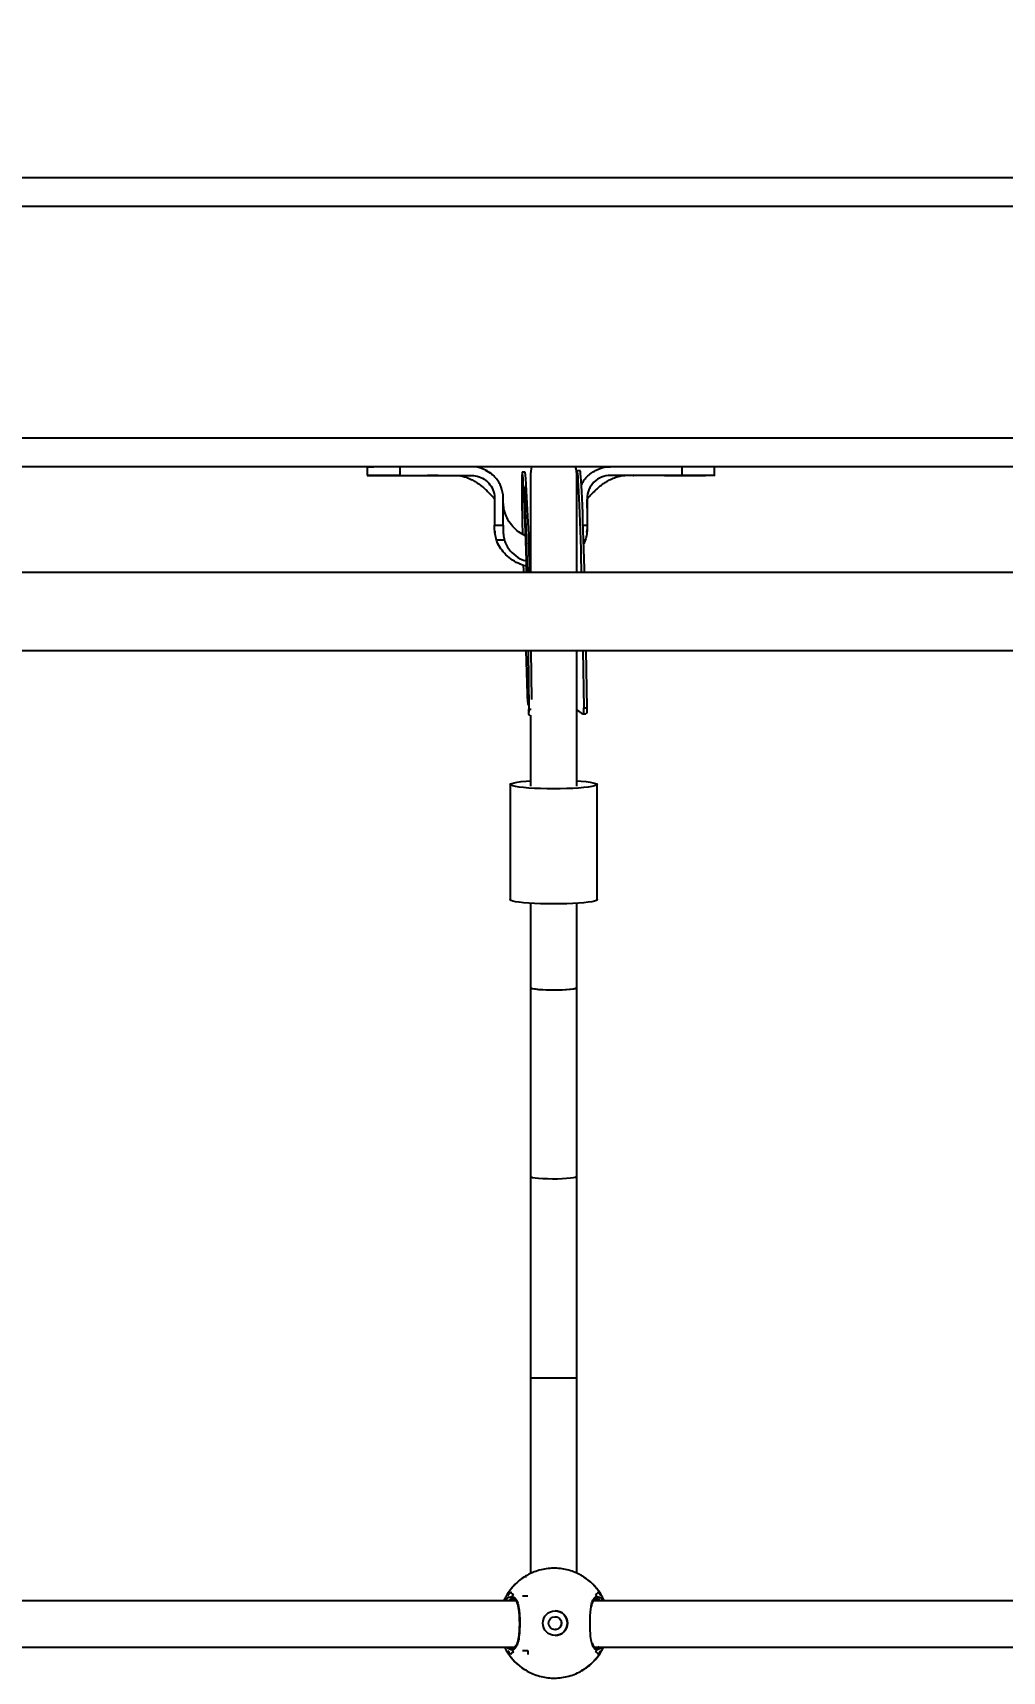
# Model space of a CAD drawing. Header units: millimetres. Extents: x -3365 to 2979, y -3775 to 2808.
# Drawn here: x -451 to -116, y 742 to 1308 of the extents above; entities that cross this region are included whole.
import ezdxf

# ---------------------------------------------------------------- set-up
doc = ezdxf.new("R2010")
doc.units = ezdxf.units.MM
for name, color, linetype in [('DIKOM_ОБЪЕКТ', 7, 'Continuous'), ('DIKOM_РАЗМЕР_ЗОНА', 7, 'Continuous'), ('DIKOM_РАЗМЕР_ОБЪЕКТА', 7, 'Continuous')]:
    doc.layers.add(name, color=color, linetype=linetype)
doc.styles.add('style1', font='arial.ttf', dxfattribs={"width": 0.8})
doc.dimstyles.new('1-50', dxfattribs={"dimtxt": 300, "dimasz": 200, "dimexe": 100, "dimexo": 0, "dimgap": 100, "dimtad": 1, "dimdec": 0, "dimtxsty": 'style1', "dimcen": 0, "dimclrd": 7, "dimclre": 7, "dimadec": 1, "dimazin": 2, "dimtfac": 1, "dimtdec": 0, "dimtmove": 0, "dimatfit": 3, "dimfxl": 0, "dimlwd": 25, "dimlwe": 18, "dimarcsym": 0})

# ---------------------------------------------------------------- blocks, each defined once
blk = doc.blocks.new('*D10')
at = {"layer": 'Defpoints', "color": 0, "transparency": 16777216}
for p in [(-921.14, 1308.33), (-1680.72, -1441.67), (325.78, -1441.67)]:
    blk.add_point(p, dxfattribs=at)
at = {"layer": 'DIKOM_РАЗМЕР_ОБЪЕКТА', "color": 7, "lineweight": 18, "transparency": 16777216}
for p, q in [((-921.14, 1308.33), (-1780.72, 1308.33)), ((325.78, -1441.67), (-1780.72, -1441.67))]:
    blk.add_line(p, q, dxfattribs=at)
at = {"layer": 'DIKOM_РАЗМЕР_ОБЪЕКТА', "color": 7, "lineweight": 25, "transparency": 16777216}
blk.add_line((-1680.72, 1108.33), (-1680.72, -1241.67), dxfattribs=at)
at = {"layer": 'DIKOM_РАЗМЕР_ОБЪЕКТА', "color": 7, "transparency": 16777216}
for points in [[(-1714.05, 1108.33), (-1647.38, 1108.33), (-1680.72, 1308.33)], [(-1714.05, -1241.67), (-1647.38, -1241.67), (-1680.72, -1441.67)]]:
    blk.add_solid(points, dxfattribs=at)
at = {"layer": 'DIKOM_РАЗМЕР_ОБЪЕКТА', "color": 0, "transparency": 16777216, "insert": (-1933.89, 16.54), "char_height": 300, "attachment_point": 5, "rotation": 90, "style": 'style1'}
blk.add_mtext('2750', dxfattribs=at)
blk = doc.blocks.new('*D12')
at = {"layer": 'Defpoints', "color": 0, "transparency": 16777216}
for p in [(-2915.08, 2808.33), (772.79, 2808.33), (178.86, -2941.67)]:
    blk.add_point(p, dxfattribs=at)
at = {"layer": 'DIKOM_РАЗМЕР_ЗОНА', "color": 7, "lineweight": 18, "transparency": 16777216}
for p, q in [((772.79, 2808.33), (-3015.08, 2808.33)), ((178.86, -2941.67), (-3015.08, -2941.67))]:
    blk.add_line(p, q, dxfattribs=at)
at = {"layer": 'DIKOM_РАЗМЕР_ЗОНА', "color": 7, "lineweight": 25, "transparency": 16777216}
blk.add_line((-2915.08, -2741.67), (-2915.08, 2608.33), dxfattribs=at)
at = {"layer": 'DIKOM_РАЗМЕР_ЗОНА', "color": 7, "transparency": 16777216}
for points in [[(-2948.41, 2608.33), (-2881.74, 2608.33), (-2915.08, 2808.33)], [(-2948.41, -2741.67), (-2881.74, -2741.67), (-2915.08, -2941.67)]]:
    blk.add_solid(points, dxfattribs=at)
at = {"layer": 'DIKOM_РАЗМЕР_ЗОНА', "color": 0, "transparency": 16777216, "insert": (-3168.25, 58.33), "char_height": 300, "attachment_point": 5, "rotation": 90, "style": 'style1'}
blk.add_mtext('5750', dxfattribs=at)

msp = doc.modelspace()

# ---------------------------------------------------------------- linework, layer by layer
at = {"layer": 'DIKOM_ОБЪЕКТ'}
for p, q in [((-971.14, 1258.33), (1328.86, 1258.33)), ((1328.86, 1248.33), (-971.14, 1248.33)), ((-971.14, 1168.33), (1328.86, 1168.33)), ((138.86, 1158.33), (-881.14, 1158.33)), ((-335.56, 1158.33), (-335.56, 1155.33)), ((-335.56, 1155.33), (-330.29, 1155.33)), ((-328.97, 1155.33), (-332.08, 1155.33)), ((-329.2, 1155.33), (-331.44, 1155.33)), ((-324.28, 1158.33), (-324.28, 1155.33)), ((-324.28, 1155.33), (-299.56, 1155.33)), ((-292.83, 1156.03), (-294.59, 1157.08)), ((-292.13, 1155.37), (-292.46, 1155.67)), ((-280.99, 1156.46), (-281.99, 1156.43)), ((-279.15, 1155.85), (-279.15, 1121.83)), ((-263.15, 1121.83), (-263.15, 1155.85)), ((-262, 1156.98), (-263, 1156.95)), ((-226.85, 1155.33), (-251.56, 1155.33)), ((-228.08, 1155.33), (-221.44, 1155.33)), ((-226.85, 1158.33), (-226.85, 1155.33)), ((-226.67, 1155.33), (-226.28, 1155.33)), ((-221.38, 1155.33), (-218.64, 1155.33)), ((-215.56, 1155.33), (-215.56, 1158.33)), ((-291.56, 1147.33), (-291.56, 1146.33)), ((-291.56, 1146.33), (-291.56, 1138.19)), ((-288.56, 1146.33), (-288.56, 1147.33)), ((-288.56, 1138.19), (-288.56, 1146.33)), ((-259.56, 1147.33), (-259.56, 1146.33)), ((-259.56, 1146.33), (-259.56, 1138.19)), ((-291.56, 1138.19), (-288.56, 1138.19)), ((-291.48, 1136.08), (-291.47, 1135.51)), ((-288.18, 1132.98), (-290.9, 1132.98)), ((-260.97, 1138.19), (-259.56, 1138.19)), ((-260.23, 1132.98), (-260.79, 1132.98)), ((-260.23, 1132.98), (-260.76, 1131.72)), ((-259.63, 1135.7), (-259.61, 1136.48)), ((-259.61, 1135.98), (-259.6, 1136.68)), ((124.86, 1121.83), (-867.14, 1121.83)), ((-279.57, 1125.37), (-279.15, 1125.22)), ((-279.15, 1123.6), (-279.53, 1123.67)), ((-867.14, 1094.83), (124.86, 1094.83)), ((-280.76, 1094.83), (-280.29, 1079.68)), ((-280.01, 1094.83), (-279.7, 1073.53)), ((-280.01, 1094.83), (-279.71, 1074.49)), ((-279.01, 1094.83), (-278.76, 1077.9)), ((-263.15, 1047.9), (-263.15, 1094.83)), ((-261.01, 1094.83), (-260.72, 1075.01)), ((-260.01, 1094.83), (-259.72, 1075.04)), ((-279.71, 1074.49), (-278.95, 1074.51)), ((-279.5, 1072.4), (-279.15, 1072.41)), ((-279.15, 1072.41), (-279.15, 1047.9)), ((-262.42, 1073.87), (-263.15, 1074.39)), ((-261, 1072.91), (-259.98, 1072.94)), ((-260.72, 1075.01), (-259.72, 1075.04)), ((-286.15, 1048.51), (-286.15, 1008.7)), ((-256.15, 1008.7), (-256.15, 1048.51)), ((-279.15, 1007.44), (-279.15, 978.3)), ((-263.15, 978.3), (-263.15, 1007.44)), ((-279.15, 978.3), (-279.15, 913.04)), ((-263.15, 913.04), (-263.15, 978.3)), ((-279.15, 913.04), (-279.15, 843.39)), ((-263.15, 843.39), (-263.15, 913.04)), ((-279.15, 843.39), (-279.15, 775.74)), ((-279.15, 843.39), (-263.15, 843.39)), ((-263.15, 775.91), (-263.15, 843.39)), ((-281.25, 774.61), (-280.57, 774.69)), ((-260.8, 774.61), (-260.75, 774.61)), ((-260.75, 774.61), (-260.75, 774.47)), ((-284.16, 766.3), (-557.42, 766.3)), ((-286.44, 767.62), (-285.52, 767.86)), ((-285.25, 767.08), (-285.13, 767.09)), ((-281.93, 768.11), (-280.08, 768.11)), ((15.84, 766.3), (-257.42, 766.3)), ((-256.56, 767.08), (-256.48, 767.09)), ((-256.17, 767.86), (-255.31, 767.59)), ((-254.99, 768.8), (-254.92, 768.45)), ((-556.93, 750.3), (-284.7, 750.3)), ((-286.12, 750.44), (-285.32, 750.14)), ((-285.13, 750.13), (-285.31, 750.15)), ((-281.93, 749.11), (-280.08, 749.11)), ((-280.08, 749.11), (-280.08, 747.74)), ((-256.93, 750.3), (15.3, 750.3)), ((-255.22, 749.71), (-256.17, 749.37)), ((-256.05, 750.3), (-255.38, 750.51)), ((-254.92, 748.77), (-254.99, 748.43)), ((-285, 745.81), (-284.74, 745.53)), ((-281.25, 742.61), (-280.57, 742.53)), ((-261.57, 742.53), (-260.75, 742.61)), ((-260.75, 742.61), (-260.75, 742.76))]:
    msp.add_line(p, q, dxfattribs=at)
at = {"layer": 'DIKOM_ОБЪЕКТ', "flags": 128}
for points in [[(-280.48, 1121.83), (-280.5, 1122.63), (-280.59, 1125.95), (-280.69, 1129.27), (-280.79, 1132.54), (-280.89, 1135.73), (-281, 1138.8), (-281.11, 1141.71), (-281.21, 1144.44), (-281.32, 1146.95), (-281.43, 1149.22), (-281.53, 1151.21), (-281.63, 1152.9), (-281.72, 1154.28), (-281.81, 1155.33), (-281.89, 1156.04), (-281.96, 1156.39), (-282.02, 1156.39), (-282.07, 1156.03), (-282.11, 1155.32), (-282.13, 1154.27), (-282.15, 1152.88), (-282.16, 1151.18), (-282.15, 1149.19), (-282.13, 1146.92), (-282.1, 1144.4), (-282.06, 1141.67), (-282.01, 1138.75), (-281.95, 1135.68), (-281.94, 1135.06)], [(-278.76, 1158.33), (-278.95, 1157.63), (-279.15, 1155.85)], [(-263.15, 1155.85), (-263.35, 1157.63), (-263.55, 1158.33)], [(-261.48, 1121.83), (-261.51, 1123.15), (-261.6, 1126.47), (-261.7, 1129.79), (-261.8, 1133.06), (-261.9, 1136.25), (-262.01, 1139.32), (-262.12, 1142.23), (-262.22, 1144.96), (-262.33, 1147.47), (-262.44, 1149.74), (-262.54, 1151.73), (-262.64, 1153.42), (-262.73, 1154.8), (-262.82, 1155.85), (-262.9, 1156.56), (-262.97, 1156.91), (-263.03, 1156.91), (-263.08, 1156.55), (-263.12, 1155.84), (-263.14, 1154.79), (-263.15, 1154.37)], [(-260.48, 1121.83), (-260.51, 1123.18), (-260.6, 1126.5), (-260.7, 1129.82), (-260.8, 1133.08), (-260.9, 1136.27), (-261.01, 1139.34), (-261.12, 1142.26), (-261.23, 1144.99), (-261.33, 1147.5), (-261.44, 1149.76), (-261.54, 1151.76), (-261.64, 1153.45), (-261.73, 1154.83), (-261.82, 1155.88), (-261.9, 1156.58), (-261.97, 1156.94), (-262, 1156.98)], [(-281.67, 1124.27), (-281.62, 1122.59), (-281.6, 1121.83)], [(-271.15, 1047.01), (-273.44, 1047.03), (-275.68, 1047.08), (-277.81, 1047.17), (-279.78, 1047.28), (-281.55, 1047.43), (-283.08, 1047.6), (-284.33, 1047.79), (-285.27, 1048), (-285.88, 1048.22), (-286.14, 1048.45), (-286.05, 1048.68), (-285.62, 1048.9), (-284.84, 1049.12), (-283.74, 1049.32), (-282.35, 1049.5), (-280.69, 1049.66), (-279.15, 1049.77)], [(-263.15, 1049.77), (-261.61, 1049.66), (-259.95, 1049.5), (-258.56, 1049.32), (-257.46, 1049.12), (-256.69, 1048.9), (-256.25, 1048.68), (-256.16, 1048.45), (-256.43, 1048.22), (-257.03, 1048), (-257.97, 1047.79), (-259.22, 1047.6), (-260.75, 1047.43), (-262.52, 1047.28), (-264.5, 1047.17), (-266.63, 1047.08), (-268.86, 1047.03), (-271.15, 1047.01)], [(-271.15, 1007.21), (-273.44, 1007.23), (-275.68, 1007.28), (-277.81, 1007.37), (-279.78, 1007.48), (-281.55, 1007.63), (-283.08, 1007.8), (-284.33, 1007.99), (-285.27, 1008.2), (-285.88, 1008.42), (-286.14, 1008.65), (-286.15, 1008.7)], [(-256.15, 1008.7), (-256.16, 1008.65), (-256.43, 1008.42), (-257.03, 1008.2), (-257.97, 1007.99), (-259.22, 1007.8), (-260.75, 1007.63), (-262.52, 1007.48), (-264.5, 1007.37), (-266.63, 1007.28), (-268.86, 1007.23), (-271.15, 1007.21)], [(-279.15, 978.3), (-279.05, 978.17), (-278.58, 978), (-277.77, 977.85), (-276.65, 977.72), (-275.28, 977.62), (-273.71, 977.55), (-272.02, 977.51), (-270.29, 977.51), (-268.6, 977.55), (-267.03, 977.62), (-265.65, 977.72), (-264.53, 977.85), (-263.72, 978), (-263.26, 978.17), (-263.15, 978.3)], [(-279.15, 978.3), (-278.96, 978.13), (-278.41, 977.97), (-277.52, 977.82), (-276.33, 977.69), (-274.9, 977.6), (-273.29, 977.53), (-271.58, 977.5), (-269.86, 977.51), (-268.19, 977.56), (-266.66, 977.64), (-265.34, 977.75), (-264.3, 977.89), (-263.57, 978.05), (-263.2, 978.21), (-263.15, 978.3)], [(-279.15, 913.04), (-278.96, 912.87), (-278.41, 912.71), (-277.52, 912.56), (-276.33, 912.43), (-274.9, 912.34), (-273.29, 912.27), (-271.58, 912.24), (-269.86, 912.25), (-268.19, 912.3), (-266.66, 912.38), (-265.34, 912.49), (-264.3, 912.63), (-263.57, 912.78), (-263.2, 912.95), (-263.15, 913.04)]]:
    msp.add_lwpolyline(points, dxfattribs=at)
at = {"layer": 'DIKOM_ОБЪЕКТ'}
for centre, radius in [((-270.64, 758.61), 4.25), ((-270.68, 758.61), 2.25)]:
    msp.add_circle(centre, radius, dxfattribs=at)
for centre, radius, start, end in [((-770.24, 1117.83), 490.78, 0.4675, 4.5149), ((-251.56, 1147.33), 8, 90.0002, 180.0007), ((-271, 758.62), 19, 122.6493, 147.3572), ((-271, 758.62), 18.99, 32.6414, 57.3521), ((-270.89, 758.59), 18.72, 144.3981, 149.4223), ((-270.94, 758.67), 17.24, 144.9578, 147.8037), ((-270.76, 758.67), 17.24, 32.1963, 35.0422), ((-270.97, 758.59), 18.72, 30.5777, 35.6019), ((-270.64, 758.61), 4.25, 359.9995, 89.9932), ((-270.64, 758.61), 4.25, 270.0061, 0.0011), ((-270.93, 758.61), 18.67, 210.5689, 215.6062), ((-271, 758.61), 19, 212.646, 237.3474), ((-270.89, 758.58), 17.29, 212.2053, 215.0421), ((-271, 758.61), 19, 302.6511, 327.3554), ((-270.8, 758.58), 17.29, 324.9579, 327.7947), ((-270.93, 758.61), 18.67, 324.3938, 329.4311)]:
    msp.add_arc(centre, radius, start, end, dxfattribs=at)
for points, knots in [([(-335.55, 1158.33), (-335.5, 1158.33), (-335.41, 1158.33), (-334.64, 1158.33), (-333.74, 1158.33), (-333.32, 1158.33)], [0, 0, 0, 0, 0.340107, 0.690671, 1, 1, 1, 1]), ([(-324.28, 1155.33), (-324.37, 1155.33), (-324.78, 1155.33), (-326.49, 1155.33), (-328.91, 1155.33), (-331.45, 1155.33), (-333.28, 1155.33), (-334.62, 1155.33), (-335.43, 1155.33), (-335.51, 1155.33), (-335.54, 1155.33)], [0, 0, 0, 0, 0.012375, 0.061893, 0.261123, 0.409636, 0.562454, 0.710964, 0.863782, 1, 1, 1, 1]), ([(-330.29, 1155.33), (-329.9, 1155.33), (-329.12, 1155.33), (-327.91, 1155.33), (-327.29, 1155.33)], [0, 0, 0, 0, 0.492054, 1, 1, 1, 1]), ([(-329.93, 1155.33), (-328.81, 1155.33), (-326.48, 1155.33), (-323.99, 1155.33), (-322.69, 1155.33)], [0, 0, 0, 0, 0.47816, 1, 1, 1, 1]), ([(-324.67, 1155.33), (-323.74, 1155.33), (-321.78, 1155.33), (-319.27, 1155.33), (-317.96, 1155.33)], [0, 0, 0, 0, 0.477468, 1, 1, 1, 1]), ([(-311.11, 1155.33), (-311.1, 1155.33), (-311.03, 1155.33), (-311.41, 1155.33), (-312.25, 1155.33), (-313.42, 1155.33), (-314.34, 1155.33), (-314.76, 1155.33)], [0, 0, 0, 0, 0.06425, 0.306794, 0.54934, 0.791893, 1, 1, 1, 1]), ([(-304.75, 1155.32), (-304.68, 1155.32), (-304.52, 1155.32), (-304.35, 1155.32), (-304.27, 1155.32)], [0, 0, 0, 0, 0.49808, 1, 1, 1, 1]), ([(-304.43, 1155.33), (-304.07, 1155.31), (-303.37, 1155.27), (-301.55, 1154.79), (-299.81, 1154.07), (-298.38, 1153.31), (-297.28, 1152.6), (-296.36, 1151.95), (-295.48, 1151.23), (-294.53, 1150.38), (-293.63, 1149.33), (-292.75, 1148.56), (-292.16, 1147.87), (-291.76, 1147.36), (-291.66, 1147.11), (-291.64, 1147.05), (-291.62, 1147.02), (-291.61, 1146.99), (-291.6, 1146.95), (-291.58, 1146.86), (-291.58, 1146.8), (-291.56, 1146.75), (-291.56, 1146.45), (-291.56, 1146.34), (-291.56, 1146.29)], [0, 0, 0, 0, 0.150024, 0.285116, 0.400987, 0.491059, 0.549655, 0.595441, 0.653442, 0.721442, 0.788229, 0.844912, 0.895828, 0.920029, 0.924448, 0.92612, 0.927576, 0.929021, 0.930602, 0.93441, 0.957286, 0.976122, 0.990799, 1, 1, 1, 1]), ([(-288.56, 1147.33), (-288.57, 1147.42), (-288.57, 1147.84), (-288.69, 1149.5), (-289.49, 1152.26), (-291.71, 1155.33), (-294.81, 1157.48), (-297.6, 1158.27), (-299.2, 1158.32), (-299.56, 1158.33)], [0, 0, 0, 0, 0.014813, 0.074109, 0.290049, 0.505967, 0.720945, 0.936012, 1, 1, 1, 1]), ([(-299.56, 1155.33), (-299.34, 1155.32), (-298.22, 1155.29), (-296.23, 1154.77), (-293.96, 1153.25), (-292.32, 1151.06), (-291.63, 1148.96), (-291.58, 1147.7), (-291.56, 1147.33)], [0, 0, 0, 0, 0.054127, 0.268332, 0.482527, 0.697284, 0.911982, 1, 1, 1, 1]), ([(-292.34, 1155.63), (-292.4, 1155.68), (-292.52, 1155.78), (-292.63, 1155.87), (-292.68, 1155.91)], [0, 0, 0, 0, 0.500188, 1, 1, 1, 1]), ([(-261.55, 1151.81), (-261.52, 1151.93), (-261.16, 1153.23), (-259.37, 1155.28), (-256.39, 1157.46), (-253.56, 1158.27), (-251.95, 1158.32), (-251.56, 1158.33)], [0, 0, 0, 0, 0.027651, 0.321154, 0.614513, 0.908518, 1, 1, 1, 1]), ([(-259.56, 1144.02), (-259.56, 1143.98), (-259.56, 1143.91), (-259.56, 1144.09), (-259.56, 1144.75), (-259.56, 1145.48), (-259.56, 1146.02), (-259.57, 1146.53), (-259.56, 1146.79), (-259.54, 1146.86), (-259.54, 1146.91), (-259.52, 1146.98), (-259.51, 1147.01), (-259.5, 1147.04), (-259.48, 1147.07), (-259.46, 1147.13), (-259.36, 1147.37), (-258.96, 1147.88), (-258.32, 1148.6), (-257.4, 1149.45), (-256.47, 1150.48), (-255.53, 1151.33), (-254.7, 1151.99), (-253.83, 1152.61), (-252.74, 1153.31), (-251.3, 1154.08), (-249.54, 1154.79), (-247.69, 1155.27), (-246.97, 1155.31), (-246.59, 1155.33)], [0, 0, 0, 0, 0.038804, 0.073968, 0.124841, 0.172223, 0.205993, 0.227863, 0.241702, 0.25434, 0.26854, 0.27144, 0.272637, 0.273736, 0.274874, 0.27619, 0.279636, 0.298267, 0.337814, 0.38835, 0.446677, 0.494112, 0.533655, 0.567929, 0.614048, 0.68494, 0.776099, 0.882281, 1, 1, 1, 1]), ([(-243.72, 1155.32), (-243.68, 1155.32), (-243.58, 1155.32), (-243.48, 1155.32), (-243.43, 1155.31)], [0, 0, 0, 0, 0.499601, 1, 1, 1, 1]), ([(-236.34, 1155.33), (-236.39, 1155.33), (-236.94, 1155.33), (-237.93, 1155.33), (-239.11, 1155.33), (-239.83, 1155.33), (-240.14, 1155.33), (-240.06, 1155.33), (-240.05, 1155.33)], [0, 0, 0, 0, 0.022179, 0.263636, 0.505087, 0.746542, 0.988, 1, 1, 1, 1]), ([(-232.89, 1155.33), (-231.58, 1155.33), (-229.08, 1155.33), (-227.13, 1155.33), (-226.19, 1155.33)], [0, 0, 0, 0, 0.522448, 1, 1, 1, 1]), ([(-215.59, 1155.33), (-215.58, 1155.33), (-215.49, 1155.33), (-215.84, 1155.33), (-216.7, 1155.33), (-218.13, 1155.33), (-220.07, 1155.33), (-222.84, 1155.33), (-225.34, 1155.33), (-226.85, 1155.33)], [0, 0, 0, 0, 0.012296, 0.165143, 0.313683, 0.466531, 0.61507, 0.767917, 1, 1, 1, 1]), ([(-280.82, 1151.37), (-280.83, 1151.37), (-281.02, 1151.43), (-281.12, 1150.72), (-281.21, 1149.09), (-281.15, 1146.7), (-281.02, 1143.82), (-280.9, 1140.81), (-280.8, 1137.99), (-280.71, 1135.47), (-280.64, 1133.25), (-280.56, 1130.82), (-280.48, 1128.03), (-280.39, 1124.96), (-280.34, 1122.85), (-280.31, 1121.83)], [0, 0, 0, 0, 0.007291, 0.12555, 0.23609, 0.337725, 0.430802, 0.520494, 0.607499, 0.664033, 0.719362, 0.77719, 0.845664, 0.92506, 1, 1, 1, 1]), ([(-280.68, 1134.46), (-281.18, 1134.66), (-282.52, 1135.22), (-284.42, 1136.7), (-286.28, 1138.79), (-287.66, 1141.29), (-288.33, 1143.56), (-288.53, 1145.18), (-288.56, 1145.94), (-288.56, 1146.24), (-288.56, 1146.34)], [0, 0, 0, 0, 0.106311, 0.28736, 0.471602, 0.658714, 0.846688, 0.938061, 0.979944, 1, 1, 1, 1]), ([(-291.56, 1137.11), (-291.56, 1137.2), (-291.56, 1137.56), (-291.56, 1137.92), (-291.56, 1138.19)], [0, 0, 0, 0, 0.256261, 1, 1, 1, 1]), ([(-290.9, 1132.98), (-291.09, 1133.64), (-291.49, 1134.98), (-291.54, 1136.39), (-291.56, 1137.11)], [0, 0, 0, 0, 0.491586, 1, 1, 1, 1]), ([(-280.36, 1123.85), (-281.15, 1124.09), (-282.9, 1124.62), (-285.38, 1125.99), (-287.65, 1127.8), (-289.44, 1129.94), (-290.43, 1131.72), (-290.82, 1132.77), (-290.9, 1132.98)], [0, 0, 0, 0, 0.169413, 0.375109, 0.580608, 0.766507, 0.952189, 1, 1, 1, 1]), ([(-288.56, 1138.19), (-288.56, 1138.11), (-288.56, 1137.68), (-288.56, 1136.6), (-288.62, 1134.92), (-288.33, 1133.63), (-288.18, 1132.98)], [0, 0, 0, 0, 0.048385, 0.241898, 0.617089, 1, 1, 1, 1]), ([(-288.18, 1132.98), (-287.97, 1132.4), (-287.4, 1130.81), (-285.6, 1128.51), (-283.14, 1126.54), (-281.21, 1125.93), (-280.41, 1125.68)], [0, 0, 0, 0, 0.167515, 0.457271, 0.777789, 1, 1, 1, 1]), ([(-279.15, 1133.88), (-279.32, 1133.9), (-279.56, 1133.94), (-279.77, 1134.04), (-279.84, 1134.08)], [0, 0, 0, 0, 0.698817, 1, 1, 1, 1]), ([(-259.56, 1137.11), (-259.59, 1136.41), (-259.64, 1135), (-260.03, 1133.66), (-260.23, 1132.98)], [0, 0, 0, 0, 0.49213, 1, 1, 1, 1]), ([(-259.56, 1138.19), (-259.56, 1138.1), (-259.56, 1137.74), (-259.56, 1137.38), (-259.56, 1137.11)], [0, 0, 0, 0, 0.256358, 1, 1, 1, 1]), ([(-280.29, 1079.68), (-280.27, 1079.14), (-280.24, 1078.06), (-280.13, 1076.81), (-280, 1076.09), (-279.78, 1075.98), (-279.74, 1075.96)], [0, 0, 0, 0, 0.309466, 0.619026, 0.925154, 1, 1, 1, 1]), ([(-279.5, 1072.41), (-279.56, 1072.45), (-279.69, 1072.53), (-279.7, 1073.26), (-279.71, 1074.08), (-279.71, 1074.49)], [0, 0, 0, 0, 0.317892, 0.653647, 1, 1, 1, 1]), ([(-262.42, 1073.87), (-262.11, 1073.62), (-261.49, 1073.12), (-260.98, 1072.83), (-260.76, 1073.04), (-260.71, 1073.73), (-260.72, 1074.57), (-260.72, 1075.01)], [0, 0, 0, 0, 0.203787, 0.408431, 0.596906, 0.787456, 1, 1, 1, 1]), ([(-259.72, 1075.04), (-259.72, 1074.62), (-259.71, 1073.77), (-259.73, 1073.05), (-259.9, 1073), (-259.98, 1072.97)], [0, 0, 0, 0, 0.353025, 0.706181, 1, 1, 1, 1]), ([(-261.18, 774.88), (-261.84, 775.24), (-263.17, 775.99), (-265.35, 776.8), (-267.64, 777.36), (-270.03, 777.64), (-272.47, 777.61), (-274.93, 777.26), (-277.36, 776.57), (-279.48, 775.69), (-280.71, 774.92), (-281.21, 774.61)], [0, 0, 0, 0, 0.107115, 0.217064, 0.328828, 0.442382, 0.55776, 0.675059, 0.79445, 0.916228, 1, 1, 1, 1]), ([(-281.3, 774.55), (-281.43, 774.48), (-282.21, 774.02), (-283.52, 772.95), (-285.16, 771.36), (-286.57, 769.57), (-287.65, 767.88), (-288.15, 766.75), (-288.35, 766.3)], [0, 0, 0, 0, 0.038964, 0.248128, 0.456364, 0.663084, 0.867029, 1, 1, 1, 1]), ([(-260.73, 774.57), (-260.87, 774.68), (-261.01, 774.79), (-261.17, 774.87), (-261.18, 774.88)], [0, 0, 0, 0, 0.96329, 1, 1, 1, 1]), ([(-254.97, 768.81), (-254.99, 768.84), (-255.35, 769.47), (-256.23, 770.61), (-257.66, 772.2), (-259.16, 773.54), (-260.25, 774.26), (-260.73, 774.57)], [0, 0, 0, 0, 0.012236, 0.264721, 0.524839, 0.79149, 1, 1, 1, 1]), ([(-287.93, 766.3), (-287.5, 766.85), (-287.01, 767.49), (-286.51, 767.6), (-286.44, 767.62)], [0, 0, 0, 0, 0.858404, 1, 1, 1, 1]), ([(-285.23, 767.06), (-285.56, 767.06), (-286.09, 767.06), (-286.62, 766.5), (-286.81, 766.3)], [0, 0, 0, 0, 0.633439, 1, 1, 1, 1]), ([(-286.11, 769.49), (-286.02, 769.33), (-285.83, 769.02), (-285.31, 768.72), (-285.05, 768.57)], [0, 0, 0, 0, 0.49657, 1, 1, 1, 1]), ([(-285.05, 768.57), (-285.31, 768.72), (-285.83, 769.02), (-286.02, 769.33), (-286.11, 769.49)], [0, 0, 0, 0, 0.496485, 1, 1, 1, 1]), ([(-285.05, 767.1), (-285.11, 767.1), (-285.24, 767.12), (-285.41, 767.22), (-285.54, 767.36), (-285.6, 767.53), (-285.6, 767.69), (-285.56, 767.8), (-285.53, 767.85), (-285.52, 767.86)], [0, 0, 0, 0, 0.177642, 0.355399, 0.528525, 0.689439, 0.838814, 0.983098, 1, 1, 1, 1]), ([(-285.52, 767.86), (-285.55, 767.81), (-285.59, 767.72), (-285.6, 767.55), (-285.56, 767.4), (-285.46, 767.26), (-285.32, 767.16), (-285.18, 767.1), (-285.08, 767.1), (-285.05, 767.1)], [0, 0, 0, 0, 0.145365, 0.290676, 0.434545, 0.582192, 0.738577, 0.906185, 1, 1, 1, 1]), ([(-285.52, 767.86), (-285.14, 767.73), (-284.34, 767.45), (-283.51, 765.71), (-283.09, 763.45), (-282.88, 760.88), (-282.83, 758.12), (-282.95, 755.07), (-283.29, 752.43), (-283.93, 750.48), (-284.73, 749.54), (-285.32, 749.41), (-285.52, 749.37)], [0, 0, 0, 0, 0.111433, 0.22936, 0.339017, 0.410114, 0.51671, 0.623256, 0.729394, 0.834804, 0.941414, 1, 1, 1, 1]), ([(-285.04, 767.06), (-284.98, 767.05), (-284.78, 767.02), (-284.46, 766.76), (-284.06, 766.2), (-283.7, 765.36), (-283.42, 764.25), (-283.21, 762.92), (-283.08, 761.44), (-283.01, 760.13), (-283.01, 759.34), (-283.01, 759.08)], [0, 0, 0, 0, 0.056311, 0.183681, 0.303647, 0.431186, 0.558267, 0.683786, 0.812733, 0.940867, 1, 1, 1, 1]), ([(-257.8, 751.4), (-257.91, 751.66), (-258.24, 752.48), (-258.43, 754.45), (-258.57, 757.06), (-258.58, 759.83), (-258.48, 762.61), (-258.24, 763.97), (-258.15, 764.55)], [0, 0, 0, 0, 0.095457, 0.303915, 0.440557, 0.6456, 0.850384, 1, 1, 1, 1]), ([(-258.15, 764.55), (-258.12, 764.78), (-257.97, 765.83), (-257.44, 767.05), (-256.74, 767.76), (-256.28, 767.84), (-256.17, 767.86)], [0, 0, 0, 0, 0.102771, 0.487513, 0.879932, 1, 1, 1, 1]), ([(-258.04, 764.35), (-257.99, 764.58), (-257.88, 765.21), (-257.61, 765.99), (-257.26, 766.65), (-256.88, 767), (-256.67, 767.13), (-256.53, 767.1), (-256.52, 767.1)], [0, 0, 0, 0, 0.125005, 0.336795, 0.549218, 0.760547, 0.983633, 1, 1, 1, 1]), ([(-255.75, 769.49), (-255.82, 769.33), (-255.95, 769.02), (-256.42, 768.72), (-256.65, 768.57)], [0, 0, 0, 0, 0.49657, 1, 1, 1, 1]), ([(-255.75, 769.49), (-255.82, 769.33), (-255.95, 769.02), (-256.42, 768.72), (-256.65, 768.57)], [0, 0, 0, 0, 0.49657, 1, 1, 1, 1]), ([(-256.17, 767.86), (-256.15, 767.81), (-256.1, 767.72), (-256.1, 767.55), (-256.14, 767.4), (-256.23, 767.26), (-256.37, 767.16), (-256.52, 767.1), (-256.61, 767.1), (-256.65, 767.1)], [0, 0, 0, 0, 0.145367, 0.290678, 0.434534, 0.582184, 0.738572, 0.906183, 1, 1, 1, 1]), ([(-256.52, 767.12), (-256.5, 767.12), (-256.41, 767.13), (-256.28, 767.22), (-256.16, 767.36), (-256.1, 767.53), (-256.1, 767.69), (-256.14, 767.8), (-256.17, 767.85), (-256.17, 767.86)], [0, 0, 0, 0, 0.06721, 0.268846, 0.465189, 0.64774, 0.817183, 0.980828, 1, 1, 1, 1]), ([(-255.01, 766.3), (-255.17, 766.48), (-255.64, 767.05), (-256.12, 767.05), (-256.44, 767.04)], [0, 0, 0, 0, 0.319418, 1, 1, 1, 1]), ([(-255.31, 767.59), (-255.22, 767.57), (-254.78, 767.47), (-254.34, 766.82), (-253.99, 766.3)], [0, 0, 0, 0, 0.1993, 1, 1, 1, 1]), ([(-253.65, 766.3), (-253.77, 766.59), (-254.14, 767.46), (-254.64, 768.27), (-254.97, 768.81)], [0, 0, 0, 0, 0.331424, 1, 1, 1, 1]), ([(-283.01, 759.08), (-283, 758.79), (-282.99, 757.94), (-283.04, 756.55), (-283.14, 754.99), (-283.31, 753.57), (-283.56, 752.35), (-283.88, 751.38), (-284.27, 750.68), (-284.69, 750.27), (-284.96, 750.11), (-285.13, 750.13), (-285.15, 750.13)], [0, 0, 0, 0, 0.063293, 0.180356, 0.296842, 0.412183, 0.527056, 0.639978, 0.752367, 0.864576, 0.982618, 1, 1, 1, 1]), ([(-270.73, 760.85), (-270.52, 760.84), (-270.06, 760.81), (-269.41, 760.48), (-268.87, 759.96), (-268.54, 759.3), (-268.5, 758.83), (-268.48, 758.61)], [0, 0, 0, 0, 0.181201, 0.388193, 0.601204, 0.818616, 1, 1, 1, 1]), ([(-268.48, 758.61), (-268.5, 758.36), (-268.55, 757.87), (-268.92, 757.2), (-269.48, 756.69), (-270.12, 756.39), (-270.56, 756.39), (-270.73, 756.39)], [0, 0, 0, 0, 0.209726, 0.419286, 0.633155, 0.850574, 1, 1, 1, 1]), ([(-288.07, 750.3), (-288.04, 750.22), (-287.74, 749.53), (-286.98, 748.3), (-286.1, 747), (-285.49, 746.35), (-285.35, 746.2)], [0, 0, 0, 0, 0.051904, 0.456625, 0.876792, 1, 1, 1, 1]), ([(-286.64, 749.76), (-286.76, 749.79), (-286.99, 749.83), (-287.21, 750.15), (-287.32, 750.3)], [0, 0, 0, 0, 0.526143, 1, 1, 1, 1]), ([(-285.52, 749.37), (-285.57, 749.36), (-285.92, 749.34), (-286.3, 749.56), (-286.64, 749.76)], [0, 0, 0, 0, 0.120946, 1, 1, 1, 1]), ([(-285.05, 748.65), (-285.31, 748.5), (-285.83, 748.2), (-286.02, 747.89), (-286.11, 747.74)], [0, 0, 0, 0, 0.496485, 1, 1, 1, 1]), ([(-286.11, 747.74), (-286.02, 747.89), (-285.83, 748.2), (-285.31, 748.5), (-285.05, 748.65)], [0, 0, 0, 0, 0.496573, 1, 1, 1, 1]), ([(-285.52, 749.37), (-285.55, 749.41), (-285.59, 749.51), (-285.6, 749.67), (-285.56, 749.83), (-285.46, 749.96), (-285.32, 750.07), (-285.18, 750.12), (-285.08, 750.13), (-285.05, 750.13)], [0, 0, 0, 0, 0.145349, 0.290754, 0.434713, 0.582164, 0.738532, 0.906195, 1, 1, 1, 1]), ([(-285.19, 750.1), (-285.2, 750.1), (-285.29, 750.09), (-285.41, 750.01), (-285.54, 749.87), (-285.6, 749.7), (-285.6, 749.53), (-285.56, 749.42), (-285.53, 749.37), (-285.52, 749.37)], [0, 0, 0, 0, 0.057033, 0.260897, 0.4592, 0.643692, 0.815206, 0.980514, 1, 1, 1, 1]), ([(-256.17, 749.37), (-256.23, 749.37), (-256.69, 749.44), (-257.34, 749.86), (-257.68, 751), (-257.8, 751.4)], [0, 0, 0, 0, 0.078538, 0.679046, 1, 1, 1, 1]), ([(-256.68, 750.18), (-256.74, 750.19), (-256.91, 750.23), (-257.22, 750.54), (-257.53, 751.03), (-257.68, 751.5), (-257.74, 751.68)], [0, 0, 0, 0, 0.180993, 0.503843, 0.809032, 1, 1, 1, 1]), ([(-257.63, 745.16), (-257.37, 745.41), (-256.57, 746.18), (-255.68, 747.28), (-255.14, 748.18), (-254.99, 748.43)], [0, 0, 0, 0, 0.252593, 0.792672, 1, 1, 1, 1]), ([(-256.65, 750.13), (-256.63, 750.12), (-256.57, 750.11), (-256.5, 750.15), (-256.45, 750.17)], [0, 0, 0, 0, 0.218328, 1, 1, 1, 1]), ([(-256.65, 750.13), (-256.58, 750.12), (-256.45, 750.11), (-256.28, 750.01), (-256.16, 749.87), (-256.1, 749.7), (-256.1, 749.53), (-256.14, 749.42), (-256.17, 749.37), (-256.17, 749.37)], [0, 0, 0, 0, 0.177646, 0.355442, 0.528352, 0.689272, 0.838855, 0.983006, 1, 1, 1, 1]), ([(-256.17, 749.37), (-256.15, 749.41), (-256.1, 749.51), (-256.1, 749.67), (-256.14, 749.83), (-256.23, 749.96), (-256.37, 750.07), (-256.52, 750.12), (-256.61, 750.13), (-256.65, 750.13)], [0, 0, 0, 0, 0.145352, 0.290756, 0.434703, 0.582156, 0.738527, 0.906193, 1, 1, 1, 1]), ([(-256.65, 748.65), (-256.42, 748.5), (-255.95, 748.2), (-255.82, 747.89), (-255.75, 747.74)], [0, 0, 0, 0, 0.496485, 1, 1, 1, 1]), ([(-256.65, 748.65), (-256.42, 748.5), (-255.95, 748.2), (-255.82, 747.89), (-255.75, 747.74)], [0, 0, 0, 0, 0.496485, 1, 1, 1, 1]), ([(-254.51, 750.3), (-254.64, 750.11), (-254.88, 749.77), (-255.11, 749.73), (-255.22, 749.71)], [0, 0, 0, 0, 0.574334, 1, 1, 1, 1]), ([(-254.99, 748.43), (-254.74, 748.81), (-254.34, 749.41), (-254.05, 750.06), (-253.95, 750.3)], [0, 0, 0, 0, 0.639494, 1, 1, 1, 1]), ([(-284.74, 745.53), (-284.61, 745.37), (-283.98, 744.67), (-282.81, 743.67), (-281.71, 742.94), (-281.21, 742.61)], [0, 0, 0, 0, 0.134296, 0.61092, 1, 1, 1, 1]), ([(-280.82, 742.35), (-280.16, 741.98), (-278.83, 741.24), (-276.65, 740.43), (-274.36, 739.86), (-271.97, 739.59), (-269.53, 739.62), (-267.07, 739.97), (-264.64, 740.65), (-262.5, 741.55), (-261.25, 742.33), (-260.73, 742.66)], [0, 0, 0, 0, 0.106715, 0.216263, 0.327612, 0.440747, 0.5557, 0.672566, 0.79152, 0.912849, 1, 1, 1, 1]), ([(-260.73, 742.66), (-260.59, 742.73), (-259.8, 743.2), (-258.74, 744.03), (-257.92, 744.87), (-257.63, 745.16)], [0, 0, 0, 0, 0.116105, 0.692542, 1, 1, 1, 1])]:
    msp.add_open_spline(points, degree=3, knots=knots, dxfattribs=at)

# ---------------------------------------------------------------- dimensions: what is measured, and where the dimension line sits
at = {"layer": 'DIKOM_РАЗМЕР_ЗОНА'}
dim = msp.add_linear_dim(base=(-2915.08, 2808.33), p1=(178.86, -2941.67), p2=(772.79, 2808.33), angle=90, dimstyle='1-50', dxfattribs=at)
dim.commit()
dim.dimension.update_dxf_attribs({"geometry": '*D12', "text_midpoint": (-2915.08, 58.33), "dimtype": 160})
at = {"layer": 'DIKOM_РАЗМЕР_ОБЪЕКТА'}
dim = msp.add_linear_dim(base=(-1680.72, -1441.67), p1=(-921.14, 1308.33), p2=(325.78, -1441.67), angle=90, dimstyle='1-50', dxfattribs=at)
dim.commit()
dim.dimension.update_dxf_attribs({"geometry": '*D10', "text_midpoint": (-1680.72, 16.54), "dimtype": 160})

doc.saveas('drawing.dxf')
